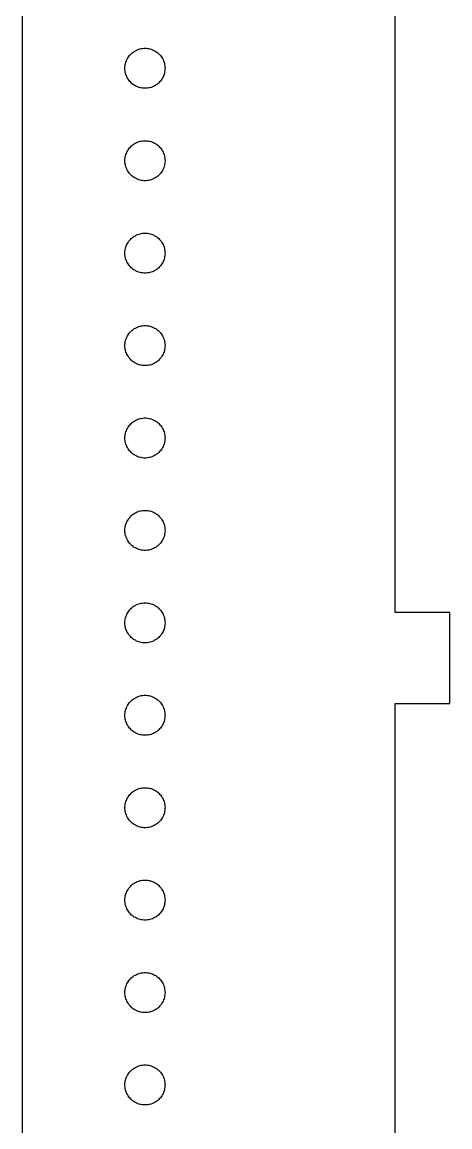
# Model space of a CAD drawing. Header units: metres. Extents: x -78 to 78, y -1223 to 78.
# Drawn here: x 54.5 to 78, y -1163.3 to -1102.5 of the extents above; entities that cross this region are included whole.
import ezdxf

# ---------------------------------------------------------------- set-up
doc = ezdxf.new("R2010")
doc.units = ezdxf.units.M

msp = doc.modelspace()

# ---------------------------------------------------------------- linework, layer by layer
for p, q in [((54.5, -995.32), (54.5, -1209.68)), ((75, -1135), (75, -1070)), ((60.2547, -1104.61), (60.2861, -1104.55)), ((60.2861, -1104.55), (60.3212, -1104.49)), ((60.3212, -1104.49), (60.3601, -1104.43)), ((60.3601, -1104.43), (60.4024, -1104.38)), ((60.4024, -1104.38), (60.4481, -1104.33)), ((60.4481, -1104.33), (60.497, -1104.28)), ((60.497, -1104.28), (60.5488, -1104.23)), ((60.5488, -1104.23), (60.6034, -1104.19)), ((60.6034, -1104.19), (60.6606, -1104.15)), ((60.6606, -1104.15), (60.7201, -1104.12)), ((60.7201, -1104.12), (60.7816, -1104.08)), ((60.7816, -1104.08), (60.8451, -1104.06)), ((60.8451, -1104.06), (60.9101, -1104.03)), ((60.9101, -1104.03), (60.9764, -1104.01)), ((60.9764, -1104.01), (61.0439, -1104)), ((61.0439, -1104), (61.1121, -1103.99)), ((61.1121, -1103.99), (61.1809, -1103.98)), ((61.1809, -1103.98), (61.25, -1103.98)), ((61.25, -1103.98), (61.3191, -1103.98)), ((61.3191, -1103.98), (61.3879, -1103.99)), ((61.3879, -1103.99), (61.4561, -1104)), ((61.4561, -1104), (61.5236, -1104.01)), ((61.5236, -1104.01), (61.5899, -1104.03)), ((61.5899, -1104.03), (61.6549, -1104.06)), ((61.6549, -1104.06), (61.7184, -1104.08)), ((61.7184, -1104.08), (61.7799, -1104.12)), ((61.7799, -1104.12), (61.8394, -1104.15)), ((61.8394, -1104.15), (61.8966, -1104.19)), ((61.8966, -1104.19), (61.9512, -1104.23)), ((61.9512, -1104.23), (62.003, -1104.28)), ((62.003, -1104.28), (62.0519, -1104.33)), ((62.0519, -1104.33), (62.0976, -1104.38)), ((62.0976, -1104.38), (62.1399, -1104.43)), ((62.1399, -1104.43), (62.1788, -1104.49)), ((62.1788, -1104.49), (62.2139, -1104.55)), ((62.2139, -1104.55), (62.2453, -1104.61)), ((60.15, -1105.08), (60.1522, -1105.01)), ((60.1522, -1105.15), (60.15, -1105.08)), ((60.1522, -1105.01), (60.1587, -1104.94)), ((60.1587, -1105.22), (60.1522, -1105.15)), ((60.1587, -1104.94), (60.1695, -1104.87)), ((60.1695, -1104.87), (60.1846, -1104.81)), ((60.1846, -1104.81), (60.2038, -1104.74)), ((60.2038, -1104.74), (60.2272, -1104.68)), ((60.2272, -1104.68), (60.2547, -1104.61)), ((62.2453, -1104.61), (62.2728, -1104.68)), ((62.2728, -1104.68), (62.2962, -1104.74)), ((62.2962, -1104.74), (62.3154, -1104.81)), ((62.3154, -1104.81), (62.3305, -1104.87)), ((62.3305, -1104.87), (62.3413, -1104.94)), ((62.3413, -1104.94), (62.3478, -1105.01)), ((62.3478, -1105.15), (62.3413, -1105.22)), ((62.3478, -1105.01), (62.35, -1105.08)), ((62.35, -1105.08), (62.3478, -1105.15)), ((60.1695, -1105.29), (60.1587, -1105.22)), ((60.1846, -1105.35), (60.1695, -1105.29)), ((60.2038, -1105.42), (60.1846, -1105.35)), ((60.2272, -1105.48), (60.2038, -1105.42)), ((60.2547, -1105.55), (60.2272, -1105.48)), ((60.2861, -1105.61), (60.2547, -1105.55)), ((60.3212, -1105.67), (60.2861, -1105.61)), ((60.3601, -1105.73), (60.3212, -1105.67)), ((60.4024, -1105.78), (60.3601, -1105.73)), ((60.4481, -1105.83), (60.4024, -1105.78)), ((62.0976, -1105.78), (62.0519, -1105.83)), ((62.1399, -1105.73), (62.0976, -1105.78)), ((62.1788, -1105.67), (62.1399, -1105.73)), ((62.2139, -1105.61), (62.1788, -1105.67)), ((62.2453, -1105.55), (62.2139, -1105.61)), ((62.2728, -1105.48), (62.2453, -1105.55)), ((62.2962, -1105.42), (62.2728, -1105.48)), ((62.3154, -1105.35), (62.2962, -1105.42)), ((62.3305, -1105.29), (62.3154, -1105.35)), ((62.3413, -1105.22), (62.3305, -1105.29)), ((60.497, -1105.88), (60.4481, -1105.83)), ((60.5488, -1105.93), (60.497, -1105.88)), ((60.6034, -1105.97), (60.5488, -1105.93)), ((60.6606, -1106.01), (60.6034, -1105.97)), ((60.7201, -1106.04), (60.6606, -1106.01)), ((60.7816, -1106.08), (60.7201, -1106.04)), ((60.8451, -1106.1), (60.7816, -1106.08)), ((60.9101, -1106.13), (60.8451, -1106.1)), ((60.9764, -1106.15), (60.9101, -1106.13)), ((61.0439, -1106.16), (60.9764, -1106.15)), ((61.1121, -1106.17), (61.0439, -1106.16)), ((61.1809, -1106.18), (61.1121, -1106.17)), ((61.25, -1106.18), (61.1809, -1106.18)), ((61.3191, -1106.18), (61.25, -1106.18)), ((61.3879, -1106.17), (61.3191, -1106.18)), ((61.4561, -1106.16), (61.3879, -1106.17)), ((61.5236, -1106.15), (61.4561, -1106.16)), ((61.5899, -1106.13), (61.5236, -1106.15)), ((61.6549, -1106.1), (61.5899, -1106.13)), ((61.7184, -1106.08), (61.6549, -1106.1)), ((61.7799, -1106.04), (61.7184, -1106.08)), ((61.8394, -1106.01), (61.7799, -1106.04)), ((61.8966, -1105.97), (61.8394, -1106.01)), ((61.9512, -1105.93), (61.8966, -1105.97)), ((62.003, -1105.88), (61.9512, -1105.93)), ((62.0519, -1105.83), (62.003, -1105.88)), ((60.4024, -1109.46), (60.4481, -1109.41)), ((60.4481, -1109.41), (60.497, -1109.36)), ((60.497, -1109.36), (60.5488, -1109.31)), ((60.5488, -1109.31), (60.6034, -1109.27)), ((60.6034, -1109.27), (60.6606, -1109.23)), ((60.6606, -1109.23), (60.7201, -1109.2)), ((60.7201, -1109.2), (60.7816, -1109.16)), ((60.7816, -1109.16), (60.8451, -1109.14)), ((60.8451, -1109.14), (60.9101, -1109.11)), ((60.9101, -1109.11), (60.9764, -1109.09)), ((60.9764, -1109.09), (61.0439, -1109.08)), ((61.0439, -1109.08), (61.1121, -1109.07)), ((61.1121, -1109.07), (61.1809, -1109.06)), ((61.1809, -1109.06), (61.25, -1109.06)), ((61.25, -1109.06), (61.3191, -1109.06)), ((61.3191, -1109.06), (61.3879, -1109.07)), ((61.3879, -1109.07), (61.4561, -1109.08)), ((61.4561, -1109.08), (61.5236, -1109.09)), ((61.5236, -1109.09), (61.5899, -1109.11)), ((61.5899, -1109.11), (61.6549, -1109.14)), ((61.6549, -1109.14), (61.7184, -1109.16)), ((61.7184, -1109.16), (61.7799, -1109.2)), ((61.7799, -1109.2), (61.8394, -1109.23)), ((61.8394, -1109.23), (61.8966, -1109.27)), ((61.8966, -1109.27), (61.9512, -1109.31)), ((61.9512, -1109.31), (62.003, -1109.36)), ((62.003, -1109.36), (62.0519, -1109.41)), ((62.0519, -1109.41), (62.0976, -1109.46)), ((60.1522, -1110.09), (60.1587, -1110.02)), ((60.1587, -1110.02), (60.1695, -1109.95)), ((60.1695, -1109.95), (60.1846, -1109.89)), ((60.1846, -1109.89), (60.2038, -1109.82)), ((60.2038, -1109.82), (60.2272, -1109.76)), ((60.2272, -1109.76), (60.2547, -1109.69)), ((60.2547, -1109.69), (60.2861, -1109.63)), ((60.2861, -1109.63), (60.3212, -1109.57)), ((60.3212, -1109.57), (60.3601, -1109.51)), ((60.3601, -1109.51), (60.4024, -1109.46)), ((62.0976, -1109.46), (62.1399, -1109.51)), ((62.1399, -1109.51), (62.1788, -1109.57)), ((62.1788, -1109.57), (62.2139, -1109.63)), ((62.2139, -1109.63), (62.2453, -1109.69)), ((62.2453, -1109.69), (62.2728, -1109.76)), ((62.2728, -1109.76), (62.2962, -1109.82)), ((62.2962, -1109.82), (62.3154, -1109.89)), ((62.3154, -1109.89), (62.3305, -1109.95)), ((62.3305, -1109.95), (62.3413, -1110.02)), ((62.3413, -1110.02), (62.3478, -1110.09)), ((60.15, -1110.16), (60.1522, -1110.09)), ((60.1522, -1110.23), (60.15, -1110.16)), ((60.1587, -1110.3), (60.1522, -1110.23)), ((60.1695, -1110.37), (60.1587, -1110.3)), ((60.1846, -1110.43), (60.1695, -1110.37)), ((60.2038, -1110.5), (60.1846, -1110.43)), ((60.2272, -1110.56), (60.2038, -1110.5)), ((60.2547, -1110.63), (60.2272, -1110.56)), ((60.2861, -1110.69), (60.2547, -1110.63)), ((62.2453, -1110.63), (62.2139, -1110.69)), ((62.2728, -1110.56), (62.2453, -1110.63)), ((62.2962, -1110.5), (62.2728, -1110.56)), ((62.3154, -1110.43), (62.2962, -1110.5)), ((62.3305, -1110.37), (62.3154, -1110.43)), ((62.3413, -1110.3), (62.3305, -1110.37)), ((62.3478, -1110.23), (62.3413, -1110.3)), ((62.3478, -1110.09), (62.35, -1110.16)), ((62.35, -1110.16), (62.3478, -1110.23)), ((60.3212, -1110.75), (60.2861, -1110.69)), ((60.3601, -1110.81), (60.3212, -1110.75)), ((60.4024, -1110.86), (60.3601, -1110.81)), ((60.4481, -1110.91), (60.4024, -1110.86)), ((60.497, -1110.96), (60.4481, -1110.91)), ((60.5488, -1111.01), (60.497, -1110.96)), ((60.6034, -1111.05), (60.5488, -1111.01)), ((60.6606, -1111.09), (60.6034, -1111.05)), ((60.7201, -1111.12), (60.6606, -1111.09)), ((60.7816, -1111.16), (60.7201, -1111.12)), ((60.8451, -1111.18), (60.7816, -1111.16)), ((60.9101, -1111.21), (60.8451, -1111.18)), ((60.9764, -1111.23), (60.9101, -1111.21)), ((61.0439, -1111.24), (60.9764, -1111.23)), ((61.1121, -1111.25), (61.0439, -1111.24)), ((61.1809, -1111.26), (61.1121, -1111.25)), ((61.25, -1111.26), (61.1809, -1111.26)), ((61.3191, -1111.26), (61.25, -1111.26)), ((61.3879, -1111.25), (61.3191, -1111.26)), ((61.4561, -1111.24), (61.3879, -1111.25)), ((61.5236, -1111.23), (61.4561, -1111.24)), ((61.5899, -1111.21), (61.5236, -1111.23)), ((61.6549, -1111.18), (61.5899, -1111.21)), ((61.7184, -1111.16), (61.6549, -1111.18)), ((61.7799, -1111.12), (61.7184, -1111.16)), ((61.8394, -1111.09), (61.7799, -1111.12)), ((61.8966, -1111.05), (61.8394, -1111.09)), ((61.9512, -1111.01), (61.8966, -1111.05)), ((62.003, -1110.96), (61.9512, -1111.01)), ((62.0519, -1110.91), (62.003, -1110.96)), ((62.0976, -1110.86), (62.0519, -1110.91)), ((62.1399, -1110.81), (62.0976, -1110.86)), ((62.1788, -1110.75), (62.1399, -1110.81)), ((62.2139, -1110.69), (62.1788, -1110.75)), ((60.6606, -1114.31), (60.7201, -1114.28)), ((60.7201, -1114.28), (60.7816, -1114.24)), ((60.7816, -1114.24), (60.8451, -1114.22)), ((60.8451, -1114.22), (60.9101, -1114.19)), ((60.9101, -1114.19), (60.9764, -1114.17)), ((60.9764, -1114.17), (61.0439, -1114.16)), ((61.0439, -1114.16), (61.1121, -1114.15)), ((61.1121, -1114.15), (61.1809, -1114.14)), ((61.1809, -1114.14), (61.25, -1114.14)), ((61.25, -1114.14), (61.3191, -1114.14)), ((61.3191, -1114.14), (61.3879, -1114.15)), ((61.3879, -1114.15), (61.4561, -1114.16)), ((61.4561, -1114.16), (61.5236, -1114.17)), ((61.5236, -1114.17), (61.5899, -1114.19)), ((61.5899, -1114.19), (61.6549, -1114.22)), ((61.6549, -1114.22), (61.7184, -1114.24)), ((61.7184, -1114.24), (61.7799, -1114.28)), ((61.7799, -1114.28), (61.8394, -1114.31)), ((60.1846, -1114.97), (60.2038, -1114.9)), ((60.2038, -1114.9), (60.2272, -1114.84)), ((60.2272, -1114.84), (60.2547, -1114.77)), ((60.2547, -1114.77), (60.2861, -1114.71)), ((60.2861, -1114.71), (60.3212, -1114.65)), ((60.3212, -1114.65), (60.3601, -1114.59)), ((60.3601, -1114.59), (60.4024, -1114.54)), ((60.4024, -1114.54), (60.4481, -1114.49)), ((60.4481, -1114.49), (60.497, -1114.44)), ((60.497, -1114.44), (60.5488, -1114.39)), ((60.5488, -1114.39), (60.6034, -1114.35)), ((60.6034, -1114.35), (60.6606, -1114.31)), ((61.8394, -1114.31), (61.8966, -1114.35)), ((61.8966, -1114.35), (61.9512, -1114.39)), ((61.9512, -1114.39), (62.003, -1114.44)), ((62.003, -1114.44), (62.0519, -1114.49)), ((62.0519, -1114.49), (62.0976, -1114.54)), ((62.0976, -1114.54), (62.1399, -1114.59)), ((62.1399, -1114.59), (62.1788, -1114.65)), ((62.1788, -1114.65), (62.2139, -1114.71)), ((62.2139, -1114.71), (62.2453, -1114.77)), ((62.2453, -1114.77), (62.2728, -1114.84)), ((62.2728, -1114.84), (62.2962, -1114.9)), ((62.2962, -1114.9), (62.3154, -1114.97)), ((60.15, -1115.24), (60.1522, -1115.17)), ((60.1522, -1115.31), (60.15, -1115.24)), ((60.1522, -1115.17), (60.1587, -1115.1)), ((60.1587, -1115.38), (60.1522, -1115.31)), ((60.1587, -1115.1), (60.1695, -1115.03)), ((60.1695, -1115.45), (60.1587, -1115.38)), ((60.1695, -1115.03), (60.1846, -1114.97)), ((60.1846, -1115.51), (60.1695, -1115.45)), ((60.2038, -1115.58), (60.1846, -1115.51)), ((62.3154, -1115.51), (62.2962, -1115.58)), ((62.3154, -1114.97), (62.3305, -1115.03)), ((62.3305, -1115.45), (62.3154, -1115.51)), ((62.3305, -1115.03), (62.3413, -1115.1)), ((62.3413, -1115.38), (62.3305, -1115.45)), ((62.3413, -1115.1), (62.3478, -1115.17)), ((62.3478, -1115.31), (62.3413, -1115.38)), ((62.3478, -1115.17), (62.35, -1115.24)), ((62.35, -1115.24), (62.3478, -1115.31)), ((60.2272, -1115.64), (60.2038, -1115.58)), ((60.2547, -1115.71), (60.2272, -1115.64)), ((60.2861, -1115.77), (60.2547, -1115.71)), ((60.3212, -1115.83), (60.2861, -1115.77)), ((60.3601, -1115.89), (60.3212, -1115.83)), ((60.4024, -1115.94), (60.3601, -1115.89)), ((60.4481, -1115.99), (60.4024, -1115.94)), ((60.497, -1116.04), (60.4481, -1115.99)), ((60.5488, -1116.09), (60.497, -1116.04)), ((60.6034, -1116.13), (60.5488, -1116.09)), ((61.9512, -1116.09), (61.8966, -1116.13)), ((62.003, -1116.04), (61.9512, -1116.09)), ((62.0519, -1115.99), (62.003, -1116.04)), ((62.0976, -1115.94), (62.0519, -1115.99)), ((62.1399, -1115.89), (62.0976, -1115.94)), ((62.1788, -1115.83), (62.1399, -1115.89)), ((62.2139, -1115.77), (62.1788, -1115.83)), ((62.2453, -1115.71), (62.2139, -1115.77)), ((62.2728, -1115.64), (62.2453, -1115.71)), ((62.2962, -1115.58), (62.2728, -1115.64)), ((60.6606, -1116.17), (60.6034, -1116.13)), ((60.7201, -1116.2), (60.6606, -1116.17)), ((60.7816, -1116.24), (60.7201, -1116.2)), ((60.8451, -1116.26), (60.7816, -1116.24)), ((60.9101, -1116.29), (60.8451, -1116.26)), ((60.9764, -1116.31), (60.9101, -1116.29)), ((61.0439, -1116.32), (60.9764, -1116.31)), ((61.1121, -1116.33), (61.0439, -1116.32)), ((61.1809, -1116.34), (61.1121, -1116.33)), ((61.25, -1116.34), (61.1809, -1116.34)), ((61.3191, -1116.34), (61.25, -1116.34)), ((61.3879, -1116.33), (61.3191, -1116.34)), ((61.4561, -1116.32), (61.3879, -1116.33)), ((61.5236, -1116.31), (61.4561, -1116.32)), ((61.5899, -1116.29), (61.5236, -1116.31)), ((61.6549, -1116.26), (61.5899, -1116.29)), ((61.7184, -1116.24), (61.6549, -1116.26)), ((61.7799, -1116.2), (61.7184, -1116.24)), ((61.8394, -1116.17), (61.7799, -1116.2)), ((61.8966, -1116.13), (61.8394, -1116.17)), ((60.2861, -1119.79), (60.3212, -1119.73)), ((60.3212, -1119.73), (60.3601, -1119.67)), ((60.3601, -1119.67), (60.4024, -1119.62)), ((60.4024, -1119.62), (60.4481, -1119.57)), ((60.4481, -1119.57), (60.497, -1119.52)), ((60.497, -1119.52), (60.5488, -1119.47)), ((60.5488, -1119.47), (60.6034, -1119.43)), ((60.6034, -1119.43), (60.6606, -1119.39)), ((60.6606, -1119.39), (60.7201, -1119.36)), ((60.7201, -1119.36), (60.7816, -1119.32)), ((60.7816, -1119.32), (60.8451, -1119.3)), ((60.8451, -1119.3), (60.9101, -1119.27)), ((60.9101, -1119.27), (60.9764, -1119.25)), ((60.9764, -1119.25), (61.0439, -1119.24)), ((61.0439, -1119.24), (61.1121, -1119.23)), ((61.1121, -1119.23), (61.1809, -1119.22)), ((61.1809, -1119.22), (61.25, -1119.22)), ((61.25, -1119.22), (61.3191, -1119.22)), ((61.3191, -1119.22), (61.3879, -1119.23)), ((61.3879, -1119.23), (61.4561, -1119.24)), ((61.4561, -1119.24), (61.5236, -1119.25)), ((61.5236, -1119.25), (61.5899, -1119.27)), ((61.5899, -1119.27), (61.6549, -1119.3)), ((61.6549, -1119.3), (61.7184, -1119.32)), ((61.7184, -1119.32), (61.7799, -1119.36)), ((61.7799, -1119.36), (61.8394, -1119.39)), ((61.8394, -1119.39), (61.8966, -1119.43)), ((61.8966, -1119.43), (61.9512, -1119.47)), ((61.9512, -1119.47), (62.003, -1119.52)), ((62.003, -1119.52), (62.0519, -1119.57)), ((62.0519, -1119.57), (62.0976, -1119.62)), ((62.0976, -1119.62), (62.1399, -1119.67)), ((62.1399, -1119.67), (62.1788, -1119.73)), ((62.1788, -1119.73), (62.2139, -1119.79)), ((60.15, -1120.32), (60.1522, -1120.25)), ((60.1522, -1120.39), (60.15, -1120.32)), ((60.1522, -1120.25), (60.1587, -1120.18)), ((60.1587, -1120.18), (60.1695, -1120.11)), ((60.1695, -1120.11), (60.1846, -1120.05)), ((60.1846, -1120.05), (60.2038, -1119.98)), ((60.2038, -1119.98), (60.2272, -1119.92)), ((60.2272, -1119.92), (60.2547, -1119.85)), ((60.2547, -1119.85), (60.2861, -1119.79)), ((62.2139, -1119.79), (62.2453, -1119.85)), ((62.2453, -1119.85), (62.2728, -1119.92)), ((62.2728, -1119.92), (62.2962, -1119.98)), ((62.2962, -1119.98), (62.3154, -1120.05)), ((62.3154, -1120.05), (62.3305, -1120.11)), ((62.3305, -1120.11), (62.3413, -1120.18)), ((62.3413, -1120.18), (62.3478, -1120.25)), ((62.3478, -1120.25), (62.35, -1120.32)), ((62.35, -1120.32), (62.3478, -1120.39)), ((60.1587, -1120.46), (60.1522, -1120.39)), ((60.1695, -1120.53), (60.1587, -1120.46)), ((60.1846, -1120.59), (60.1695, -1120.53)), ((60.2038, -1120.66), (60.1846, -1120.59)), ((60.2272, -1120.72), (60.2038, -1120.66)), ((60.2547, -1120.79), (60.2272, -1120.72)), ((60.2861, -1120.85), (60.2547, -1120.79)), ((60.3212, -1120.91), (60.2861, -1120.85)), ((60.3601, -1120.97), (60.3212, -1120.91)), ((60.4024, -1121.02), (60.3601, -1120.97)), ((62.1399, -1120.97), (62.0976, -1121.02)), ((62.1788, -1120.91), (62.1399, -1120.97)), ((62.2139, -1120.85), (62.1788, -1120.91)), ((62.2453, -1120.79), (62.2139, -1120.85)), ((62.2728, -1120.72), (62.2453, -1120.79)), ((62.2962, -1120.66), (62.2728, -1120.72)), ((62.3154, -1120.59), (62.2962, -1120.66)), ((62.3305, -1120.53), (62.3154, -1120.59)), ((62.3413, -1120.46), (62.3305, -1120.53)), ((62.3478, -1120.39), (62.3413, -1120.46)), ((60.4481, -1121.07), (60.4024, -1121.02)), ((60.497, -1121.12), (60.4481, -1121.07)), ((60.5488, -1121.17), (60.497, -1121.12)), ((60.6034, -1121.21), (60.5488, -1121.17)), ((60.6606, -1121.25), (60.6034, -1121.21)), ((60.7201, -1121.28), (60.6606, -1121.25)), ((60.7816, -1121.32), (60.7201, -1121.28)), ((60.8451, -1121.34), (60.7816, -1121.32)), ((60.9101, -1121.37), (60.8451, -1121.34)), ((60.9764, -1121.39), (60.9101, -1121.37)), ((61.0439, -1121.4), (60.9764, -1121.39)), ((61.1121, -1121.41), (61.0439, -1121.4)), ((61.1809, -1121.42), (61.1121, -1121.41)), ((61.25, -1121.42), (61.1809, -1121.42)), ((61.3191, -1121.42), (61.25, -1121.42)), ((61.3879, -1121.41), (61.3191, -1121.42)), ((61.4561, -1121.4), (61.3879, -1121.41)), ((61.5236, -1121.39), (61.4561, -1121.4)), ((61.5899, -1121.37), (61.5236, -1121.39)), ((61.6549, -1121.34), (61.5899, -1121.37)), ((61.7184, -1121.32), (61.6549, -1121.34)), ((61.7799, -1121.28), (61.7184, -1121.32)), ((61.8394, -1121.25), (61.7799, -1121.28)), ((61.8966, -1121.21), (61.8394, -1121.25)), ((61.9512, -1121.17), (61.8966, -1121.21)), ((62.003, -1121.12), (61.9512, -1121.17)), ((62.0519, -1121.07), (62.003, -1121.12)), ((62.0976, -1121.02), (62.0519, -1121.07)), ((60.4481, -1124.65), (60.497, -1124.6)), ((60.497, -1124.6), (60.5488, -1124.55)), ((60.5488, -1124.55), (60.6034, -1124.51)), ((60.6034, -1124.51), (60.6606, -1124.47)), ((60.6606, -1124.47), (60.7201, -1124.44)), ((60.7201, -1124.44), (60.7816, -1124.4)), ((60.7816, -1124.4), (60.8451, -1124.38)), ((60.8451, -1124.38), (60.9101, -1124.35)), ((60.9101, -1124.35), (60.9764, -1124.33)), ((60.9764, -1124.33), (61.0439, -1124.32)), ((61.0439, -1124.32), (61.1121, -1124.31)), ((61.1121, -1124.31), (61.1809, -1124.3)), ((61.1809, -1124.3), (61.25, -1124.3)), ((61.25, -1124.3), (61.3191, -1124.3)), ((61.3191, -1124.3), (61.3879, -1124.31)), ((61.3879, -1124.31), (61.4561, -1124.32)), ((61.4561, -1124.32), (61.5236, -1124.33)), ((61.5236, -1124.33), (61.5899, -1124.35)), ((61.5899, -1124.35), (61.6549, -1124.38)), ((61.6549, -1124.38), (61.7184, -1124.4)), ((61.7184, -1124.4), (61.7799, -1124.44)), ((61.7799, -1124.44), (61.8394, -1124.47)), ((61.8394, -1124.47), (61.8966, -1124.51)), ((61.8966, -1124.51), (61.9512, -1124.55)), ((61.9512, -1124.55), (62.003, -1124.6)), ((62.003, -1124.6), (62.0519, -1124.65)), ((60.1587, -1125.26), (60.1695, -1125.19)), ((60.1695, -1125.19), (60.1846, -1125.13)), ((60.1846, -1125.13), (60.2038, -1125.06)), ((60.2038, -1125.06), (60.2272, -1125)), ((60.2272, -1125), (60.2547, -1124.93)), ((60.2547, -1124.93), (60.2861, -1124.87)), ((60.2861, -1124.87), (60.3212, -1124.81)), ((60.3212, -1124.81), (60.3601, -1124.75)), ((60.3601, -1124.75), (60.4024, -1124.7)), ((60.4024, -1124.7), (60.4481, -1124.65)), ((62.0519, -1124.65), (62.0976, -1124.7)), ((62.0976, -1124.7), (62.1399, -1124.75)), ((62.1399, -1124.75), (62.1788, -1124.81)), ((62.1788, -1124.81), (62.2139, -1124.87)), ((62.2139, -1124.87), (62.2453, -1124.93)), ((62.2453, -1124.93), (62.2728, -1125)), ((62.2728, -1125), (62.2962, -1125.06)), ((62.2962, -1125.06), (62.3154, -1125.13)), ((62.3154, -1125.13), (62.3305, -1125.19)), ((62.3305, -1125.19), (62.3413, -1125.26)), ((60.15, -1125.4), (60.1522, -1125.33)), ((60.1522, -1125.47), (60.15, -1125.4)), ((60.1522, -1125.33), (60.1587, -1125.26)), ((60.1587, -1125.54), (60.1522, -1125.47)), ((60.1695, -1125.61), (60.1587, -1125.54)), ((60.1846, -1125.67), (60.1695, -1125.61)), ((60.2038, -1125.74), (60.1846, -1125.67)), ((60.2272, -1125.8), (60.2038, -1125.74)), ((60.2547, -1125.87), (60.2272, -1125.8)), ((62.2728, -1125.8), (62.2453, -1125.87)), ((62.2962, -1125.74), (62.2728, -1125.8)), ((62.3154, -1125.67), (62.2962, -1125.74)), ((62.3305, -1125.61), (62.3154, -1125.67)), ((62.3413, -1125.54), (62.3305, -1125.61)), ((62.3413, -1125.26), (62.3478, -1125.33)), ((62.3478, -1125.47), (62.3413, -1125.54)), ((62.3478, -1125.33), (62.35, -1125.4)), ((62.35, -1125.4), (62.3478, -1125.47)), ((60.2861, -1125.93), (60.2547, -1125.87)), ((60.3212, -1125.99), (60.2861, -1125.93)), ((60.3601, -1126.05), (60.3212, -1125.99)), ((60.4024, -1126.1), (60.3601, -1126.05)), ((60.4481, -1126.15), (60.4024, -1126.1)), ((60.497, -1126.2), (60.4481, -1126.15)), ((60.5488, -1126.25), (60.497, -1126.2)), ((60.6034, -1126.29), (60.5488, -1126.25)), ((60.6606, -1126.33), (60.6034, -1126.29)), ((60.7201, -1126.36), (60.6606, -1126.33)), ((60.7816, -1126.4), (60.7201, -1126.36)), ((60.8451, -1126.42), (60.7816, -1126.4)), ((60.9101, -1126.45), (60.8451, -1126.42)), ((61.6549, -1126.42), (61.5899, -1126.45)), ((61.7184, -1126.4), (61.6549, -1126.42)), ((61.7799, -1126.36), (61.7184, -1126.4)), ((61.8394, -1126.33), (61.7799, -1126.36)), ((61.8966, -1126.29), (61.8394, -1126.33)), ((61.9512, -1126.25), (61.8966, -1126.29)), ((62.003, -1126.2), (61.9512, -1126.25)), ((62.0519, -1126.15), (62.003, -1126.2)), ((62.0976, -1126.1), (62.0519, -1126.15)), ((62.1399, -1126.05), (62.0976, -1126.1)), ((62.1788, -1125.99), (62.1399, -1126.05)), ((62.2139, -1125.93), (62.1788, -1125.99)), ((62.2453, -1125.87), (62.2139, -1125.93)), ((60.9764, -1126.47), (60.9101, -1126.45)), ((61.0439, -1126.48), (60.9764, -1126.47)), ((61.1121, -1126.49), (61.0439, -1126.48)), ((61.1809, -1126.5), (61.1121, -1126.49)), ((61.25, -1126.5), (61.1809, -1126.5)), ((61.3191, -1126.5), (61.25, -1126.5)), ((61.3879, -1126.49), (61.3191, -1126.5)), ((61.4561, -1126.48), (61.3879, -1126.49)), ((61.5236, -1126.47), (61.4561, -1126.48)), ((61.5899, -1126.45), (61.5236, -1126.47)), ((60.7816, -1129.48), (60.8451, -1129.46)), ((60.8451, -1129.46), (60.9101, -1129.43)), ((60.9101, -1129.43), (60.9764, -1129.41)), ((60.9764, -1129.41), (61.0439, -1129.4)), ((61.0439, -1129.4), (61.1121, -1129.39)), ((61.1121, -1129.39), (61.1809, -1129.38)), ((61.1809, -1129.38), (61.25, -1129.38)), ((61.25, -1129.38), (61.3191, -1129.38)), ((61.3191, -1129.38), (61.3879, -1129.39)), ((61.3879, -1129.39), (61.4561, -1129.4)), ((61.4561, -1129.4), (61.5236, -1129.41)), ((61.5236, -1129.41), (61.5899, -1129.43)), ((61.5899, -1129.43), (61.6549, -1129.46)), ((61.6549, -1129.46), (61.7184, -1129.48)), ((60.2038, -1130.14), (60.2272, -1130.08)), ((60.2272, -1130.08), (60.2547, -1130.01)), ((60.2547, -1130.01), (60.2861, -1129.95)), ((60.2861, -1129.95), (60.3212, -1129.89)), ((60.3212, -1129.89), (60.3601, -1129.83)), ((60.3601, -1129.83), (60.4024, -1129.78)), ((60.4024, -1129.78), (60.4481, -1129.73)), ((60.4481, -1129.73), (60.497, -1129.68)), ((60.497, -1129.68), (60.5488, -1129.63)), ((60.5488, -1129.63), (60.6034, -1129.59)), ((60.6034, -1129.59), (60.6606, -1129.55)), ((60.6606, -1129.55), (60.7201, -1129.52)), ((60.7201, -1129.52), (60.7816, -1129.48)), ((61.7184, -1129.48), (61.7799, -1129.52)), ((61.7799, -1129.52), (61.8394, -1129.55)), ((61.8394, -1129.55), (61.8966, -1129.59)), ((61.8966, -1129.59), (61.9512, -1129.63)), ((61.9512, -1129.63), (62.003, -1129.68)), ((62.003, -1129.68), (62.0519, -1129.73)), ((62.0519, -1129.73), (62.0976, -1129.78)), ((62.0976, -1129.78), (62.1399, -1129.83)), ((62.1399, -1129.83), (62.1788, -1129.89)), ((62.1788, -1129.89), (62.2139, -1129.95)), ((62.2139, -1129.95), (62.2453, -1130.01)), ((62.2453, -1130.01), (62.2728, -1130.08)), ((62.2728, -1130.08), (62.2962, -1130.14)), ((60.15, -1130.48), (60.1522, -1130.41)), ((60.1522, -1130.55), (60.15, -1130.48)), ((60.1522, -1130.41), (60.1587, -1130.34)), ((60.1587, -1130.62), (60.1522, -1130.55)), ((60.1587, -1130.34), (60.1695, -1130.27)), ((60.1695, -1130.69), (60.1587, -1130.62)), ((60.1695, -1130.27), (60.1846, -1130.21)), ((60.1846, -1130.75), (60.1695, -1130.69)), ((60.1846, -1130.21), (60.2038, -1130.14)), ((62.2962, -1130.14), (62.3154, -1130.21)), ((62.3154, -1130.21), (62.3305, -1130.27)), ((62.3305, -1130.69), (62.3154, -1130.75)), ((62.3305, -1130.27), (62.3413, -1130.34)), ((62.3413, -1130.62), (62.3305, -1130.69)), ((62.3413, -1130.34), (62.3478, -1130.41)), ((62.3478, -1130.55), (62.3413, -1130.62)), ((62.3478, -1130.41), (62.35, -1130.48)), ((62.35, -1130.48), (62.3478, -1130.55)), ((60.2038, -1130.82), (60.1846, -1130.75)), ((60.2272, -1130.88), (60.2038, -1130.82)), ((60.2547, -1130.95), (60.2272, -1130.88)), ((60.2861, -1131.01), (60.2547, -1130.95)), ((60.3212, -1131.07), (60.2861, -1131.01)), ((60.3601, -1131.13), (60.3212, -1131.07)), ((60.4024, -1131.18), (60.3601, -1131.13)), ((60.4481, -1131.23), (60.4024, -1131.18)), ((60.497, -1131.28), (60.4481, -1131.23)), ((60.5488, -1131.33), (60.497, -1131.28)), ((62.003, -1131.28), (61.9512, -1131.33)), ((62.0519, -1131.23), (62.003, -1131.28)), ((62.0976, -1131.18), (62.0519, -1131.23)), ((62.1399, -1131.13), (62.0976, -1131.18)), ((62.1788, -1131.07), (62.1399, -1131.13)), ((62.2139, -1131.01), (62.1788, -1131.07)), ((62.2453, -1130.95), (62.2139, -1131.01)), ((62.2728, -1130.88), (62.2453, -1130.95)), ((62.2962, -1130.82), (62.2728, -1130.88)), ((62.3154, -1130.75), (62.2962, -1130.82)), ((60.6034, -1131.37), (60.5488, -1131.33)), ((60.6606, -1131.41), (60.6034, -1131.37)), ((60.7201, -1131.44), (60.6606, -1131.41)), ((60.7816, -1131.48), (60.7201, -1131.44)), ((60.8451, -1131.5), (60.7816, -1131.48)), ((60.9101, -1131.53), (60.8451, -1131.5)), ((60.9764, -1131.55), (60.9101, -1131.53)), ((61.0439, -1131.56), (60.9764, -1131.55)), ((61.1121, -1131.57), (61.0439, -1131.56)), ((61.1809, -1131.58), (61.1121, -1131.57)), ((61.25, -1131.58), (61.1809, -1131.58)), ((61.3191, -1131.58), (61.25, -1131.58)), ((61.3879, -1131.57), (61.3191, -1131.58)), ((61.4561, -1131.56), (61.3879, -1131.57)), ((61.5236, -1131.55), (61.4561, -1131.56)), ((61.5899, -1131.53), (61.5236, -1131.55)), ((61.6549, -1131.5), (61.5899, -1131.53)), ((61.7184, -1131.48), (61.6549, -1131.5)), ((61.7799, -1131.44), (61.7184, -1131.48)), ((61.8394, -1131.41), (61.7799, -1131.44)), ((61.8966, -1131.37), (61.8394, -1131.41)), ((61.9512, -1131.33), (61.8966, -1131.37)), ((60.3212, -1134.97), (60.3601, -1134.91)), ((60.3601, -1134.91), (60.4024, -1134.86)), ((60.4024, -1134.86), (60.4481, -1134.81)), ((60.4481, -1134.81), (60.497, -1134.76)), ((60.497, -1134.76), (60.5488, -1134.71)), ((60.5488, -1134.71), (60.6034, -1134.67)), ((60.6034, -1134.67), (60.6606, -1134.63)), ((60.6606, -1134.63), (60.7201, -1134.6)), ((60.7201, -1134.6), (60.7816, -1134.56)), ((60.7816, -1134.56), (60.8451, -1134.54)), ((60.8451, -1134.54), (60.9101, -1134.51)), ((60.9101, -1134.51), (60.9764, -1134.49)), ((60.9764, -1134.49), (61.0439, -1134.48)), ((61.0439, -1134.48), (61.1121, -1134.47)), ((61.1121, -1134.47), (61.1809, -1134.46)), ((61.1809, -1134.46), (61.25, -1134.46)), ((61.25, -1134.46), (61.3191, -1134.46)), ((61.3191, -1134.46), (61.3879, -1134.47)), ((61.3879, -1134.47), (61.4561, -1134.48)), ((61.4561, -1134.48), (61.5236, -1134.49)), ((61.5236, -1134.49), (61.5899, -1134.51)), ((61.5899, -1134.51), (61.6549, -1134.54)), ((61.6549, -1134.54), (61.7184, -1134.56)), ((61.7184, -1134.56), (61.7799, -1134.6)), ((61.7799, -1134.6), (61.8394, -1134.63)), ((61.8394, -1134.63), (61.8966, -1134.67)), ((61.8966, -1134.67), (61.9512, -1134.71)), ((61.9512, -1134.71), (62.003, -1134.76)), ((62.003, -1134.76), (62.0519, -1134.81)), ((62.0519, -1134.81), (62.0976, -1134.86)), ((62.0976, -1134.86), (62.1399, -1134.91)), ((62.1399, -1134.91), (62.1788, -1134.97)), ((60.15, -1135.56), (60.1522, -1135.49)), ((60.1522, -1135.49), (60.1587, -1135.42)), ((60.1587, -1135.42), (60.1695, -1135.35)), ((60.1695, -1135.35), (60.1846, -1135.29)), ((60.1846, -1135.29), (60.2038, -1135.22)), ((60.2038, -1135.22), (60.2272, -1135.16)), ((60.2272, -1135.16), (60.2547, -1135.09)), ((60.2547, -1135.09), (60.2861, -1135.03)), ((60.2861, -1135.03), (60.3212, -1134.97)), ((62.1788, -1134.97), (62.2139, -1135.03)), ((62.2139, -1135.03), (62.2453, -1135.09)), ((62.2453, -1135.09), (62.2728, -1135.16)), ((62.2728, -1135.16), (62.2962, -1135.22)), ((62.2962, -1135.22), (62.3154, -1135.29)), ((62.3154, -1135.29), (62.3305, -1135.35)), ((62.3305, -1135.35), (62.3413, -1135.42)), ((62.3413, -1135.42), (62.3478, -1135.49)), ((62.3478, -1135.49), (62.35, -1135.56)), ((78, -1135), (75, -1135)), ((78, -1140), (78, -1135)), ((60.1522, -1135.63), (60.15, -1135.56)), ((60.1587, -1135.7), (60.1522, -1135.63)), ((60.1695, -1135.77), (60.1587, -1135.7)), ((60.1846, -1135.83), (60.1695, -1135.77)), ((60.2038, -1135.9), (60.1846, -1135.83)), ((60.2272, -1135.96), (60.2038, -1135.9)), ((60.2547, -1136.03), (60.2272, -1135.96)), ((60.2861, -1136.09), (60.2547, -1136.03)), ((60.3212, -1136.15), (60.2861, -1136.09)), ((60.3601, -1136.21), (60.3212, -1136.15)), ((62.1788, -1136.15), (62.1399, -1136.21)), ((62.2139, -1136.09), (62.1788, -1136.15)), ((62.2453, -1136.03), (62.2139, -1136.09)), ((62.2728, -1135.96), (62.2453, -1136.03)), ((62.2962, -1135.9), (62.2728, -1135.96)), ((62.3154, -1135.83), (62.2962, -1135.9)), ((62.3305, -1135.77), (62.3154, -1135.83)), ((62.3413, -1135.7), (62.3305, -1135.77)), ((62.3478, -1135.63), (62.3413, -1135.7)), ((62.35, -1135.56), (62.3478, -1135.63)), ((60.4024, -1136.26), (60.3601, -1136.21)), ((60.4481, -1136.31), (60.4024, -1136.26)), ((60.497, -1136.36), (60.4481, -1136.31)), ((60.5488, -1136.41), (60.497, -1136.36)), ((60.6034, -1136.45), (60.5488, -1136.41)), ((60.6606, -1136.49), (60.6034, -1136.45)), ((60.7201, -1136.52), (60.6606, -1136.49)), ((60.7816, -1136.56), (60.7201, -1136.52)), ((60.8451, -1136.58), (60.7816, -1136.56)), ((60.9101, -1136.61), (60.8451, -1136.58)), ((60.9764, -1136.63), (60.9101, -1136.61)), ((61.0439, -1136.64), (60.9764, -1136.63)), ((61.1121, -1136.65), (61.0439, -1136.64)), ((61.1809, -1136.66), (61.1121, -1136.65)), ((61.25, -1136.66), (61.1809, -1136.66)), ((61.3191, -1136.66), (61.25, -1136.66)), ((61.3879, -1136.65), (61.3191, -1136.66)), ((61.4561, -1136.64), (61.3879, -1136.65)), ((61.5236, -1136.63), (61.4561, -1136.64)), ((61.5899, -1136.61), (61.5236, -1136.63)), ((61.6549, -1136.58), (61.5899, -1136.61)), ((61.7184, -1136.56), (61.6549, -1136.58)), ((61.7799, -1136.52), (61.7184, -1136.56)), ((61.8394, -1136.49), (61.7799, -1136.52)), ((61.8966, -1136.45), (61.8394, -1136.49)), ((61.9512, -1136.41), (61.8966, -1136.45)), ((62.003, -1136.36), (61.9512, -1136.41)), ((62.0519, -1136.31), (62.003, -1136.36)), ((62.0976, -1136.26), (62.0519, -1136.31)), ((62.1399, -1136.21), (62.0976, -1136.26)), ((60.497, -1139.84), (60.5488, -1139.79)), ((60.5488, -1139.79), (60.6034, -1139.75)), ((60.6034, -1139.75), (60.6606, -1139.71)), ((60.6606, -1139.71), (60.7201, -1139.68)), ((60.7201, -1139.68), (60.7816, -1139.64)), ((60.7816, -1139.64), (60.8451, -1139.62)), ((60.8451, -1139.62), (60.9101, -1139.59)), ((60.9101, -1139.59), (60.9764, -1139.57)), ((60.9764, -1139.57), (61.0439, -1139.56)), ((61.0439, -1139.56), (61.1121, -1139.55)), ((61.1121, -1139.55), (61.1809, -1139.54)), ((61.1809, -1139.54), (61.25, -1139.54)), ((61.25, -1139.54), (61.3191, -1139.54)), ((61.3191, -1139.54), (61.3879, -1139.55)), ((61.3879, -1139.55), (61.4561, -1139.56)), ((61.4561, -1139.56), (61.5236, -1139.57)), ((61.5236, -1139.57), (61.5899, -1139.59)), ((61.5899, -1139.59), (61.6549, -1139.62)), ((61.6549, -1139.62), (61.7184, -1139.64)), ((61.7184, -1139.64), (61.7799, -1139.68)), ((61.7799, -1139.68), (61.8394, -1139.71)), ((61.8394, -1139.71), (61.8966, -1139.75)), ((61.8966, -1139.75), (61.9512, -1139.79)), ((61.9512, -1139.79), (62.003, -1139.84)), ((60.1695, -1140.43), (60.1846, -1140.37)), ((60.1846, -1140.37), (60.2038, -1140.3)), ((60.2038, -1140.3), (60.2272, -1140.24)), ((60.2272, -1140.24), (60.2547, -1140.17)), ((60.2547, -1140.17), (60.2861, -1140.11)), ((60.2861, -1140.11), (60.3212, -1140.05)), ((60.3212, -1140.05), (60.3601, -1139.99)), ((60.3601, -1139.99), (60.4024, -1139.94)), ((60.4024, -1139.94), (60.4481, -1139.89)), ((60.4481, -1139.89), (60.497, -1139.84)), ((62.003, -1139.84), (62.0519, -1139.89)), ((62.0519, -1139.89), (62.0976, -1139.94)), ((62.0976, -1139.94), (62.1399, -1139.99)), ((62.1399, -1139.99), (62.1788, -1140.05)), ((62.1788, -1140.05), (62.2139, -1140.11)), ((62.2139, -1140.11), (62.2453, -1140.17)), ((62.2453, -1140.17), (62.2728, -1140.24)), ((62.2728, -1140.24), (62.2962, -1140.3)), ((62.2962, -1140.3), (62.3154, -1140.37)), ((62.3154, -1140.37), (62.3305, -1140.43)), ((75, -1205), (75, -1140)), ((75, -1140), (78, -1140)), ((60.15, -1140.64), (60.1522, -1140.57)), ((60.1522, -1140.71), (60.15, -1140.64)), ((60.1522, -1140.57), (60.1587, -1140.5)), ((60.1587, -1140.78), (60.1522, -1140.71)), ((60.1587, -1140.5), (60.1695, -1140.43)), ((60.1695, -1140.85), (60.1587, -1140.78)), ((60.1846, -1140.91), (60.1695, -1140.85)), ((60.2038, -1140.98), (60.1846, -1140.91)), ((60.2272, -1141.04), (60.2038, -1140.98)), ((62.2962, -1140.98), (62.2728, -1141.04)), ((62.3154, -1140.91), (62.2962, -1140.98)), ((62.3305, -1140.85), (62.3154, -1140.91)), ((62.3305, -1140.43), (62.3413, -1140.5)), ((62.3413, -1140.78), (62.3305, -1140.85)), ((62.3413, -1140.5), (62.3478, -1140.57)), ((62.3478, -1140.71), (62.3413, -1140.78)), ((62.3478, -1140.57), (62.35, -1140.64)), ((62.35, -1140.64), (62.3478, -1140.71)), ((60.2547, -1141.11), (60.2272, -1141.04)), ((60.2861, -1141.17), (60.2547, -1141.11)), ((60.3212, -1141.23), (60.2861, -1141.17)), ((60.3601, -1141.29), (60.3212, -1141.23)), ((60.4024, -1141.34), (60.3601, -1141.29)), ((60.4481, -1141.39), (60.4024, -1141.34)), ((60.497, -1141.44), (60.4481, -1141.39)), ((60.5488, -1141.49), (60.497, -1141.44)), ((60.6034, -1141.53), (60.5488, -1141.49)), ((60.6606, -1141.57), (60.6034, -1141.53)), ((60.7201, -1141.6), (60.6606, -1141.57)), ((60.7816, -1141.64), (60.7201, -1141.6)), ((61.7799, -1141.6), (61.7184, -1141.64)), ((61.8394, -1141.57), (61.7799, -1141.6)), ((61.8966, -1141.53), (61.8394, -1141.57)), ((61.9512, -1141.49), (61.8966, -1141.53)), ((62.003, -1141.44), (61.9512, -1141.49)), ((62.0519, -1141.39), (62.003, -1141.44)), ((62.0976, -1141.34), (62.0519, -1141.39)), ((62.1399, -1141.29), (62.0976, -1141.34)), ((62.1788, -1141.23), (62.1399, -1141.29)), ((62.2139, -1141.17), (62.1788, -1141.23)), ((62.2453, -1141.11), (62.2139, -1141.17)), ((62.2728, -1141.04), (62.2453, -1141.11)), ((60.8451, -1141.66), (60.7816, -1141.64)), ((60.9101, -1141.69), (60.8451, -1141.66)), ((60.9764, -1141.71), (60.9101, -1141.69)), ((61.0439, -1141.72), (60.9764, -1141.71)), ((61.1121, -1141.73), (61.0439, -1141.72)), ((61.1809, -1141.74), (61.1121, -1141.73)), ((61.25, -1141.74), (61.1809, -1141.74)), ((61.3191, -1141.74), (61.25, -1141.74)), ((61.3879, -1141.73), (61.3191, -1141.74)), ((61.4561, -1141.72), (61.3879, -1141.73)), ((61.5236, -1141.71), (61.4561, -1141.72)), ((61.5899, -1141.69), (61.5236, -1141.71)), ((61.6549, -1141.66), (61.5899, -1141.69)), ((61.7184, -1141.64), (61.6549, -1141.66)), ((60.9101, -1144.67), (60.9764, -1144.65)), ((60.9764, -1144.65), (61.0439, -1144.64)), ((61.0439, -1144.64), (61.1121, -1144.63)), ((61.1121, -1144.63), (61.1809, -1144.62)), ((61.1809, -1144.62), (61.25, -1144.62)), ((61.25, -1144.62), (61.3191, -1144.62)), ((61.3191, -1144.62), (61.3879, -1144.63)), ((61.3879, -1144.63), (61.4561, -1144.64)), ((61.4561, -1144.64), (61.5236, -1144.65)), ((61.5236, -1144.65), (61.5899, -1144.67)), ((60.2272, -1145.32), (60.2547, -1145.25)), ((60.2547, -1145.25), (60.2861, -1145.19)), ((60.2861, -1145.19), (60.3212, -1145.13)), ((60.3212, -1145.13), (60.3601, -1145.07)), ((60.3601, -1145.07), (60.4024, -1145.02)), ((60.4024, -1145.02), (60.4481, -1144.97)), ((60.4481, -1144.97), (60.497, -1144.92)), ((60.497, -1144.92), (60.5488, -1144.87)), ((60.5488, -1144.87), (60.6034, -1144.83)), ((60.6034, -1144.83), (60.6606, -1144.79)), ((60.6606, -1144.79), (60.7201, -1144.76)), ((60.7201, -1144.76), (60.7816, -1144.72)), ((60.7816, -1144.72), (60.8451, -1144.7)), ((60.8451, -1144.7), (60.9101, -1144.67)), ((61.5899, -1144.67), (61.6549, -1144.7)), ((61.6549, -1144.7), (61.7184, -1144.72)), ((61.7184, -1144.72), (61.7799, -1144.76)), ((61.7799, -1144.76), (61.8394, -1144.79)), ((61.8394, -1144.79), (61.8966, -1144.83)), ((61.8966, -1144.83), (61.9512, -1144.87)), ((61.9512, -1144.87), (62.003, -1144.92)), ((62.003, -1144.92), (62.0519, -1144.97)), ((62.0519, -1144.97), (62.0976, -1145.02)), ((62.0976, -1145.02), (62.1399, -1145.07)), ((62.1399, -1145.07), (62.1788, -1145.13)), ((62.1788, -1145.13), (62.2139, -1145.19)), ((62.2139, -1145.19), (62.2453, -1145.25)), ((62.2453, -1145.25), (62.2728, -1145.32)), ((60.15, -1145.72), (60.1522, -1145.65)), ((60.1522, -1145.79), (60.15, -1145.72)), ((60.1522, -1145.65), (60.1587, -1145.58)), ((60.1587, -1145.86), (60.1522, -1145.79)), ((60.1587, -1145.58), (60.1695, -1145.51)), ((60.1695, -1145.93), (60.1587, -1145.86)), ((60.1695, -1145.51), (60.1846, -1145.45)), ((60.1846, -1145.45), (60.2038, -1145.38)), ((60.2038, -1145.38), (60.2272, -1145.32)), ((62.2728, -1145.32), (62.2962, -1145.38)), ((62.2962, -1145.38), (62.3154, -1145.45)), ((62.3154, -1145.45), (62.3305, -1145.51)), ((62.3305, -1145.51), (62.3413, -1145.58)), ((62.3413, -1145.86), (62.3305, -1145.93)), ((62.3413, -1145.58), (62.3478, -1145.65)), ((62.3478, -1145.79), (62.3413, -1145.86)), ((62.3478, -1145.65), (62.35, -1145.72)), ((62.35, -1145.72), (62.3478, -1145.79)), ((60.1846, -1145.99), (60.1695, -1145.93)), ((60.2038, -1146.06), (60.1846, -1145.99)), ((60.2272, -1146.12), (60.2038, -1146.06)), ((60.2547, -1146.19), (60.2272, -1146.12)), ((60.2861, -1146.25), (60.2547, -1146.19)), ((60.3212, -1146.31), (60.2861, -1146.25)), ((60.3601, -1146.37), (60.3212, -1146.31)), ((60.4024, -1146.42), (60.3601, -1146.37)), ((60.4481, -1146.47), (60.4024, -1146.42)), ((60.497, -1146.52), (60.4481, -1146.47)), ((62.0519, -1146.47), (62.003, -1146.52)), ((62.0976, -1146.42), (62.0519, -1146.47)), ((62.1399, -1146.37), (62.0976, -1146.42)), ((62.1788, -1146.31), (62.1399, -1146.37)), ((62.2139, -1146.25), (62.1788, -1146.31)), ((62.2453, -1146.19), (62.2139, -1146.25)), ((62.2728, -1146.12), (62.2453, -1146.19)), ((62.2962, -1146.06), (62.2728, -1146.12)), ((62.3154, -1145.99), (62.2962, -1146.06)), ((62.3305, -1145.93), (62.3154, -1145.99)), ((60.5488, -1146.57), (60.497, -1146.52)), ((60.6034, -1146.61), (60.5488, -1146.57)), ((60.6606, -1146.65), (60.6034, -1146.61)), ((60.7201, -1146.68), (60.6606, -1146.65)), ((60.7816, -1146.72), (60.7201, -1146.68)), ((60.8451, -1146.74), (60.7816, -1146.72)), ((60.9101, -1146.77), (60.8451, -1146.74)), ((60.9764, -1146.79), (60.9101, -1146.77)), ((61.0439, -1146.8), (60.9764, -1146.79)), ((61.1121, -1146.81), (61.0439, -1146.8)), ((61.1809, -1146.82), (61.1121, -1146.81)), ((61.25, -1146.82), (61.1809, -1146.82)), ((61.3191, -1146.82), (61.25, -1146.82)), ((61.3879, -1146.81), (61.3191, -1146.82)), ((61.4561, -1146.8), (61.3879, -1146.81)), ((61.5236, -1146.79), (61.4561, -1146.8)), ((61.5899, -1146.77), (61.5236, -1146.79)), ((61.6549, -1146.74), (61.5899, -1146.77)), ((61.7184, -1146.72), (61.6549, -1146.74)), ((61.7799, -1146.68), (61.7184, -1146.72)), ((61.8394, -1146.65), (61.7799, -1146.68)), ((61.8966, -1146.61), (61.8394, -1146.65)), ((61.9512, -1146.57), (61.8966, -1146.61)), ((62.003, -1146.52), (61.9512, -1146.57)), ((60.3601, -1150.15), (60.4024, -1150.1)), ((60.4024, -1150.1), (60.4481, -1150.05)), ((60.4481, -1150.05), (60.497, -1150)), ((60.497, -1150), (60.5488, -1149.95)), ((60.5488, -1149.95), (60.6034, -1149.91)), ((60.6034, -1149.91), (60.6606, -1149.87)), ((60.6606, -1149.87), (60.7201, -1149.84)), ((60.7201, -1149.84), (60.7816, -1149.8)), ((60.7816, -1149.8), (60.8451, -1149.78)), ((60.8451, -1149.78), (60.9101, -1149.75)), ((60.9101, -1149.75), (60.9764, -1149.73)), ((60.9764, -1149.73), (61.0439, -1149.72)), ((61.0439, -1149.72), (61.1121, -1149.71)), ((61.1121, -1149.71), (61.1809, -1149.7)), ((61.1809, -1149.7), (61.25, -1149.7)), ((61.25, -1149.7), (61.3191, -1149.7)), ((61.3191, -1149.7), (61.3879, -1149.71)), ((61.3879, -1149.71), (61.4561, -1149.72)), ((61.4561, -1149.72), (61.5236, -1149.73)), ((61.5236, -1149.73), (61.5899, -1149.75)), ((61.5899, -1149.75), (61.6549, -1149.78)), ((61.6549, -1149.78), (61.7184, -1149.8)), ((61.7184, -1149.8), (61.7799, -1149.84)), ((61.7799, -1149.84), (61.8394, -1149.87)), ((61.8394, -1149.87), (61.8966, -1149.91)), ((61.8966, -1149.91), (61.9512, -1149.95)), ((61.9512, -1149.95), (62.003, -1150)), ((62.003, -1150), (62.0519, -1150.05)), ((62.0519, -1150.05), (62.0976, -1150.1)), ((62.0976, -1150.1), (62.1399, -1150.15)), ((60.15, -1150.8), (60.1522, -1150.73)), ((60.1522, -1150.73), (60.1587, -1150.66)), ((60.1587, -1150.66), (60.1695, -1150.59)), ((60.1695, -1150.59), (60.1846, -1150.53)), ((60.1846, -1150.53), (60.2038, -1150.46)), ((60.2038, -1150.46), (60.2272, -1150.4)), ((60.2272, -1150.4), (60.2547, -1150.33)), ((60.2547, -1150.33), (60.2861, -1150.27)), ((60.2861, -1150.27), (60.3212, -1150.21)), ((60.3212, -1150.21), (60.3601, -1150.15)), ((62.1399, -1150.15), (62.1788, -1150.21)), ((62.1788, -1150.21), (62.2139, -1150.27)), ((62.2139, -1150.27), (62.2453, -1150.33)), ((62.2453, -1150.33), (62.2728, -1150.4)), ((62.2728, -1150.4), (62.2962, -1150.46)), ((62.2962, -1150.46), (62.3154, -1150.53)), ((62.3154, -1150.53), (62.3305, -1150.59)), ((62.3305, -1150.59), (62.3413, -1150.66)), ((62.3413, -1150.66), (62.3478, -1150.73)), ((62.3478, -1150.73), (62.35, -1150.8)), ((60.1522, -1150.87), (60.15, -1150.8)), ((60.1587, -1150.94), (60.1522, -1150.87)), ((60.1695, -1151.01), (60.1587, -1150.94)), ((60.1846, -1151.07), (60.1695, -1151.01)), ((60.2038, -1151.14), (60.1846, -1151.07)), ((60.2272, -1151.2), (60.2038, -1151.14)), ((60.2547, -1151.27), (60.2272, -1151.2)), ((60.2861, -1151.33), (60.2547, -1151.27)), ((60.3212, -1151.39), (60.2861, -1151.33)), ((62.2139, -1151.33), (62.1788, -1151.39)), ((62.2453, -1151.27), (62.2139, -1151.33)), ((62.2728, -1151.2), (62.2453, -1151.27)), ((62.2962, -1151.14), (62.2728, -1151.2)), ((62.3154, -1151.07), (62.2962, -1151.14)), ((62.3305, -1151.01), (62.3154, -1151.07)), ((62.3413, -1150.94), (62.3305, -1151.01)), ((62.3478, -1150.87), (62.3413, -1150.94)), ((62.35, -1150.8), (62.3478, -1150.87)), ((60.3601, -1151.45), (60.3212, -1151.39)), ((60.4024, -1151.5), (60.3601, -1151.45)), ((60.4481, -1151.55), (60.4024, -1151.5)), ((60.497, -1151.6), (60.4481, -1151.55)), ((60.5488, -1151.65), (60.497, -1151.6)), ((60.6034, -1151.69), (60.5488, -1151.65)), ((60.6606, -1151.73), (60.6034, -1151.69)), ((60.7201, -1151.76), (60.6606, -1151.73)), ((60.7816, -1151.8), (60.7201, -1151.76)), ((60.8451, -1151.82), (60.7816, -1151.8)), ((60.9101, -1151.85), (60.8451, -1151.82)), ((60.9764, -1151.87), (60.9101, -1151.85)), ((61.0439, -1151.88), (60.9764, -1151.87)), ((61.1121, -1151.89), (61.0439, -1151.88)), ((61.1809, -1151.9), (61.1121, -1151.89)), ((61.25, -1151.9), (61.1809, -1151.9)), ((61.3191, -1151.9), (61.25, -1151.9)), ((61.3879, -1151.89), (61.3191, -1151.9)), ((61.4561, -1151.88), (61.3879, -1151.89)), ((61.5236, -1151.87), (61.4561, -1151.88)), ((61.5899, -1151.85), (61.5236, -1151.87)), ((61.6549, -1151.82), (61.5899, -1151.85)), ((61.7184, -1151.8), (61.6549, -1151.82)), ((61.7799, -1151.76), (61.7184, -1151.8)), ((61.8394, -1151.73), (61.7799, -1151.76)), ((61.8966, -1151.69), (61.8394, -1151.73)), ((61.9512, -1151.65), (61.8966, -1151.69)), ((62.003, -1151.6), (61.9512, -1151.65)), ((62.0519, -1151.55), (62.003, -1151.6)), ((62.0976, -1151.5), (62.0519, -1151.55)), ((62.1399, -1151.45), (62.0976, -1151.5)), ((62.1788, -1151.39), (62.1399, -1151.45)), ((60.6034, -1154.99), (60.6606, -1154.95)), ((60.6606, -1154.95), (60.7201, -1154.92)), ((60.7201, -1154.92), (60.7816, -1154.88)), ((60.7816, -1154.88), (60.8451, -1154.86)), ((60.8451, -1154.86), (60.9101, -1154.83)), ((60.9101, -1154.83), (60.9764, -1154.81)), ((60.9764, -1154.81), (61.0439, -1154.8)), ((61.0439, -1154.8), (61.1121, -1154.79)), ((61.1121, -1154.79), (61.1809, -1154.78)), ((61.1809, -1154.78), (61.25, -1154.78)), ((61.25, -1154.78), (61.3191, -1154.78)), ((61.3191, -1154.78), (61.3879, -1154.79)), ((61.3879, -1154.79), (61.4561, -1154.8)), ((61.4561, -1154.8), (61.5236, -1154.81)), ((61.5236, -1154.81), (61.5899, -1154.83)), ((61.5899, -1154.83), (61.6549, -1154.86)), ((61.6549, -1154.86), (61.7184, -1154.88)), ((61.7184, -1154.88), (61.7799, -1154.92)), ((61.7799, -1154.92), (61.8394, -1154.95)), ((61.8394, -1154.95), (61.8966, -1154.99)), ((60.1846, -1155.61), (60.2038, -1155.54)), ((60.2038, -1155.54), (60.2272, -1155.48)), ((60.2272, -1155.48), (60.2547, -1155.41)), ((60.2547, -1155.41), (60.2861, -1155.35)), ((60.2861, -1155.35), (60.3212, -1155.29)), ((60.3212, -1155.29), (60.3601, -1155.23)), ((60.3601, -1155.23), (60.4024, -1155.18)), ((60.4024, -1155.18), (60.4481, -1155.13)), ((60.4481, -1155.13), (60.497, -1155.08)), ((60.497, -1155.08), (60.5488, -1155.03)), ((60.5488, -1155.03), (60.6034, -1154.99)), ((61.8966, -1154.99), (61.9512, -1155.03)), ((61.9512, -1155.03), (62.003, -1155.08)), ((62.003, -1155.08), (62.0519, -1155.13)), ((62.0519, -1155.13), (62.0976, -1155.18)), ((62.0976, -1155.18), (62.1399, -1155.23)), ((62.1399, -1155.23), (62.1788, -1155.29)), ((62.1788, -1155.29), (62.2139, -1155.35)), ((62.2139, -1155.35), (62.2453, -1155.41)), ((62.2453, -1155.41), (62.2728, -1155.48)), ((62.2728, -1155.48), (62.2962, -1155.54)), ((62.2962, -1155.54), (62.3154, -1155.61)), ((60.15, -1155.88), (60.1522, -1155.81)), ((60.1522, -1155.95), (60.15, -1155.88)), ((60.1522, -1155.81), (60.1587, -1155.74)), ((60.1587, -1156.02), (60.1522, -1155.95)), ((60.1587, -1155.74), (60.1695, -1155.67)), ((60.1695, -1156.09), (60.1587, -1156.02)), ((60.1695, -1155.67), (60.1846, -1155.61)), ((60.1846, -1156.15), (60.1695, -1156.09)), ((60.2038, -1156.22), (60.1846, -1156.15)), ((62.3154, -1156.15), (62.2962, -1156.22)), ((62.3154, -1155.61), (62.3305, -1155.67)), ((62.3305, -1156.09), (62.3154, -1156.15)), ((62.3305, -1155.67), (62.3413, -1155.74)), ((62.3413, -1156.02), (62.3305, -1156.09)), ((62.3413, -1155.74), (62.3478, -1155.81)), ((62.3478, -1155.95), (62.3413, -1156.02)), ((62.3478, -1155.81), (62.35, -1155.88)), ((62.35, -1155.88), (62.3478, -1155.95)), ((60.2272, -1156.28), (60.2038, -1156.22)), ((60.2547, -1156.35), (60.2272, -1156.28)), ((60.2861, -1156.41), (60.2547, -1156.35)), ((60.3212, -1156.47), (60.2861, -1156.41)), ((60.3601, -1156.53), (60.3212, -1156.47)), ((60.4024, -1156.58), (60.3601, -1156.53)), ((60.4481, -1156.63), (60.4024, -1156.58)), ((60.497, -1156.68), (60.4481, -1156.63)), ((60.5488, -1156.73), (60.497, -1156.68)), ((60.6034, -1156.77), (60.5488, -1156.73)), ((60.6606, -1156.81), (60.6034, -1156.77)), ((61.8966, -1156.77), (61.8394, -1156.81)), ((61.9512, -1156.73), (61.8966, -1156.77)), ((62.003, -1156.68), (61.9512, -1156.73)), ((62.0519, -1156.63), (62.003, -1156.68)), ((62.0976, -1156.58), (62.0519, -1156.63)), ((62.1399, -1156.53), (62.0976, -1156.58)), ((62.1788, -1156.47), (62.1399, -1156.53)), ((62.2139, -1156.41), (62.1788, -1156.47)), ((62.2453, -1156.35), (62.2139, -1156.41)), ((62.2728, -1156.28), (62.2453, -1156.35)), ((62.2962, -1156.22), (62.2728, -1156.28)), ((60.7201, -1156.84), (60.6606, -1156.81)), ((60.7816, -1156.88), (60.7201, -1156.84)), ((60.8451, -1156.9), (60.7816, -1156.88)), ((60.9101, -1156.93), (60.8451, -1156.9)), ((60.9764, -1156.95), (60.9101, -1156.93)), ((61.0439, -1156.96), (60.9764, -1156.95)), ((61.1121, -1156.97), (61.0439, -1156.96)), ((61.1809, -1156.98), (61.1121, -1156.97)), ((61.25, -1156.98), (61.1809, -1156.98)), ((61.3191, -1156.98), (61.25, -1156.98)), ((61.3879, -1156.97), (61.3191, -1156.98)), ((61.4561, -1156.96), (61.3879, -1156.97)), ((61.5236, -1156.95), (61.4561, -1156.96)), ((61.5899, -1156.93), (61.5236, -1156.95)), ((61.6549, -1156.9), (61.5899, -1156.93)), ((61.7184, -1156.88), (61.6549, -1156.9)), ((61.7799, -1156.84), (61.7184, -1156.88)), ((61.8394, -1156.81), (61.7799, -1156.84)), ((60.2547, -1160.49), (60.2861, -1160.43)), ((60.2861, -1160.43), (60.3212, -1160.37)), ((60.3212, -1160.37), (60.3601, -1160.31)), ((60.3601, -1160.31), (60.4024, -1160.26)), ((60.4024, -1160.26), (60.4481, -1160.21)), ((60.4481, -1160.21), (60.497, -1160.16)), ((60.497, -1160.16), (60.5488, -1160.11)), ((60.5488, -1160.11), (60.6034, -1160.07)), ((60.6034, -1160.07), (60.6606, -1160.03)), ((60.6606, -1160.03), (60.7201, -1160)), ((60.7201, -1160), (60.7816, -1159.96)), ((60.7816, -1159.96), (60.8451, -1159.94)), ((60.8451, -1159.94), (60.9101, -1159.91)), ((60.9101, -1159.91), (60.9764, -1159.89)), ((60.9764, -1159.89), (61.0439, -1159.88)), ((61.0439, -1159.88), (61.1121, -1159.87)), ((61.1121, -1159.87), (61.1809, -1159.86)), ((61.1809, -1159.86), (61.25, -1159.86)), ((61.25, -1159.86), (61.3191, -1159.86)), ((61.3191, -1159.86), (61.3879, -1159.87)), ((61.3879, -1159.87), (61.4561, -1159.88)), ((61.4561, -1159.88), (61.5236, -1159.89)), ((61.5236, -1159.89), (61.5899, -1159.91)), ((61.5899, -1159.91), (61.6549, -1159.94)), ((61.6549, -1159.94), (61.7184, -1159.96)), ((61.7184, -1159.96), (61.7799, -1160)), ((61.7799, -1160), (61.8394, -1160.03)), ((61.8394, -1160.03), (61.8966, -1160.07)), ((61.8966, -1160.07), (61.9512, -1160.11)), ((61.9512, -1160.11), (62.003, -1160.16)), ((62.003, -1160.16), (62.0519, -1160.21)), ((62.0519, -1160.21), (62.0976, -1160.26)), ((62.0976, -1160.26), (62.1399, -1160.31)), ((62.1399, -1160.31), (62.1788, -1160.37)), ((62.1788, -1160.37), (62.2139, -1160.43)), ((62.2139, -1160.43), (62.2453, -1160.49)), ((60.15, -1160.96), (60.1522, -1160.89)), ((60.1522, -1161.03), (60.15, -1160.96)), ((60.1522, -1160.89), (60.1587, -1160.82)), ((60.1587, -1161.1), (60.1522, -1161.03)), ((60.1587, -1160.82), (60.1695, -1160.75)), ((60.1695, -1160.75), (60.1846, -1160.69)), ((60.1846, -1160.69), (60.2038, -1160.62)), ((60.2038, -1160.62), (60.2272, -1160.56)), ((60.2272, -1160.56), (60.2547, -1160.49)), ((62.2453, -1160.49), (62.2728, -1160.56)), ((62.2728, -1160.56), (62.2962, -1160.62)), ((62.2962, -1160.62), (62.3154, -1160.69)), ((62.3154, -1160.69), (62.3305, -1160.75)), ((62.3305, -1160.75), (62.3413, -1160.82)), ((62.3413, -1160.82), (62.3478, -1160.89)), ((62.3478, -1161.03), (62.3413, -1161.1)), ((62.3478, -1160.89), (62.35, -1160.96)), ((62.35, -1160.96), (62.3478, -1161.03)), ((60.1695, -1161.17), (60.1587, -1161.1)), ((60.1846, -1161.23), (60.1695, -1161.17)), ((60.2038, -1161.3), (60.1846, -1161.23)), ((60.2272, -1161.36), (60.2038, -1161.3)), ((60.2547, -1161.43), (60.2272, -1161.36)), ((60.2861, -1161.49), (60.2547, -1161.43)), ((60.3212, -1161.55), (60.2861, -1161.49)), ((60.3601, -1161.61), (60.3212, -1161.55)), ((60.4024, -1161.66), (60.3601, -1161.61)), ((60.4481, -1161.71), (60.4024, -1161.66)), ((62.0976, -1161.66), (62.0519, -1161.71)), ((62.1399, -1161.61), (62.0976, -1161.66)), ((62.1788, -1161.55), (62.1399, -1161.61)), ((62.2139, -1161.49), (62.1788, -1161.55)), ((62.2453, -1161.43), (62.2139, -1161.49)), ((62.2728, -1161.36), (62.2453, -1161.43)), ((62.2962, -1161.3), (62.2728, -1161.36)), ((62.3154, -1161.23), (62.2962, -1161.3)), ((62.3305, -1161.17), (62.3154, -1161.23)), ((62.3413, -1161.1), (62.3305, -1161.17)), ((60.497, -1161.76), (60.4481, -1161.71)), ((60.5488, -1161.81), (60.497, -1161.76)), ((60.6034, -1161.85), (60.5488, -1161.81)), ((60.6606, -1161.89), (60.6034, -1161.85)), ((60.7201, -1161.92), (60.6606, -1161.89)), ((60.7816, -1161.96), (60.7201, -1161.92)), ((60.8451, -1161.98), (60.7816, -1161.96)), ((60.9101, -1162.01), (60.8451, -1161.98)), ((60.9764, -1162.03), (60.9101, -1162.01)), ((61.0439, -1162.04), (60.9764, -1162.03)), ((61.1121, -1162.05), (61.0439, -1162.04)), ((61.1809, -1162.06), (61.1121, -1162.05)), ((61.25, -1162.06), (61.1809, -1162.06)), ((61.3191, -1162.06), (61.25, -1162.06)), ((61.3879, -1162.05), (61.3191, -1162.06)), ((61.4561, -1162.04), (61.3879, -1162.05)), ((61.5236, -1162.03), (61.4561, -1162.04)), ((61.5899, -1162.01), (61.5236, -1162.03)), ((61.6549, -1161.98), (61.5899, -1162.01)), ((61.7184, -1161.96), (61.6549, -1161.98)), ((61.7799, -1161.92), (61.7184, -1161.96)), ((61.8394, -1161.89), (61.7799, -1161.92)), ((61.8966, -1161.85), (61.8394, -1161.89)), ((61.9512, -1161.81), (61.8966, -1161.85)), ((62.003, -1161.76), (61.9512, -1161.81)), ((62.0519, -1161.71), (62.003, -1161.76))]:
    msp.add_line(p, q)

doc.saveas('drawing.dxf')
